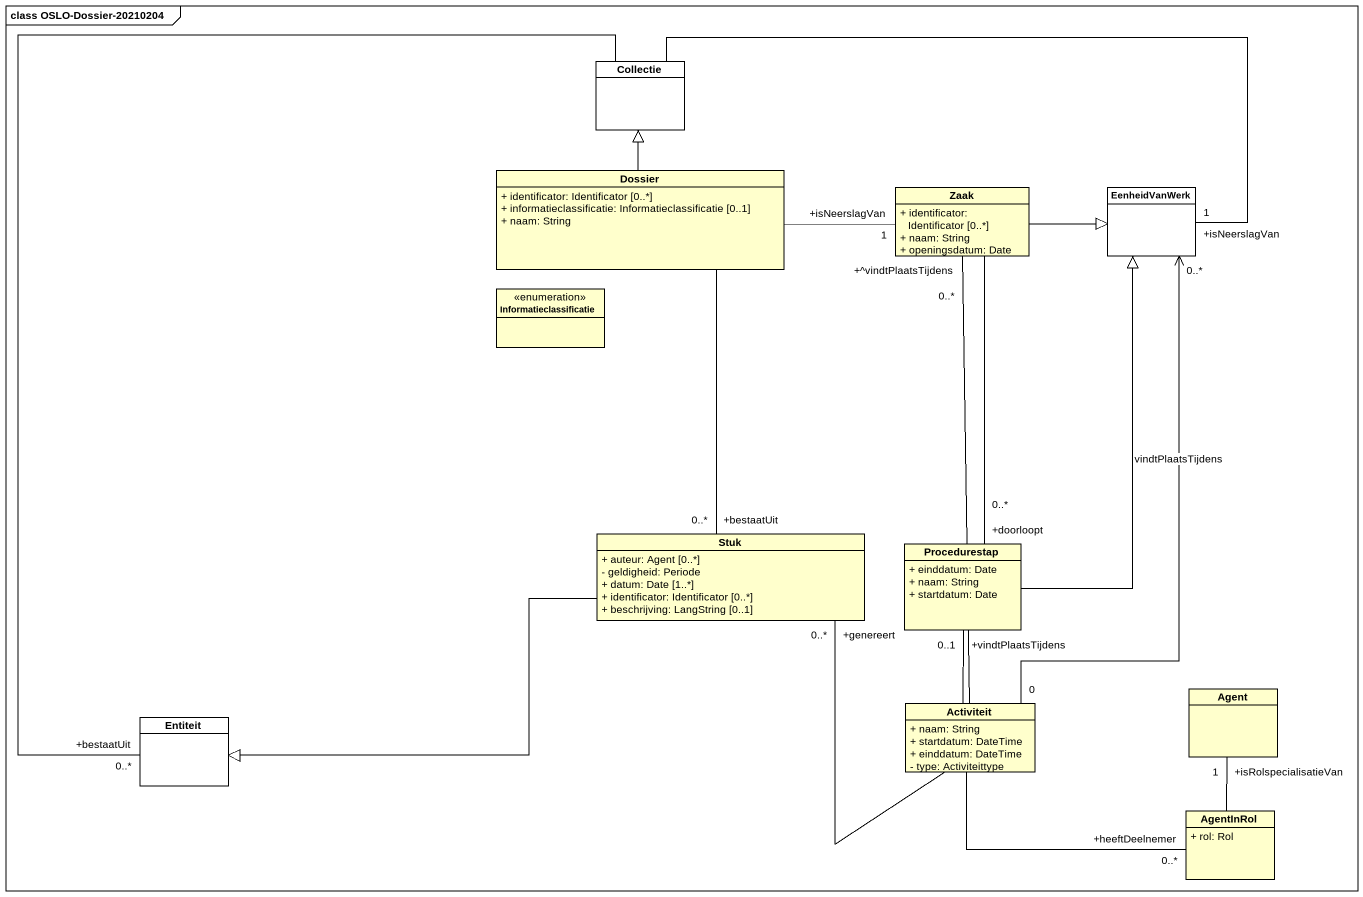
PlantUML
@startuml
mainframe class OSLO-Dossier-20210204
hide circle
hide empty members
skinparam classAttributeIconSize 0
class Collectie #FFFFFF
class Dossier {
  + identificator: Identificator [0..*]
  + informatieclassificatie: Informatieclassificatie [0..1]
  + naam: String
}
class Zaak {
  + identificator: Identificator [0..*]
  + naam: String
  + openingsdatum: Date
}
class EenheidVanWerk #FFFFFF
enum Informatieclassificatie
class Stuk {
  + auteur: Agent [0..*]
  - geldigheid: Periode
  + datum: Date [1..*]
  + identificator: Identificator [0..*]
  + beschrijving: LangString [0..1]
}
class Procedurestap {
  + einddatum: Date
  + naam: String
  + startdatum: Date
}
class "Agent" as Agent_
class Entiteit #FFFFFF
class Activiteit {
  + naam: String
  + startdatum: DateTime
  + einddatum: DateTime
  - type: Activiteittype
}
class AgentInRol {
  + rol: Rol
}
Collectie -right- "+isNeerslagVan\n1" EenheidVanWerk
Collectie -- "+bestaatUit\n0..*" Entiteit
Dossier -up-|> Collectie
Dossier -right- "+isNeerslagVan\n1" Zaak
Dossier -- "+bestaatUit\n0..*" Stuk
Zaak -right-|> EenheidVanWerk
Zaak -- "+doorloopt\n0..*" Procedurestap
Stuk -left-|> Entiteit
Procedurestap -up-|> EenheidVanWerk
Activiteit -up- "+^vindtPlaatsTijdens\n0..*" Zaak
Activiteit "0" -up-> "0..*" EenheidVanWerk : vindtPlaatsTijdens
Activiteit -up- "+genereert\n0..*" Stuk
Activiteit -up- "+vindtPlaatsTijdens\n0..1" Procedurestap
Activiteit -right- "+heeftDeelnemer\n0..*" AgentInRol
AgentInRol -up- "+isRolspecialisatieVan\n1" Agent_
@enduml
